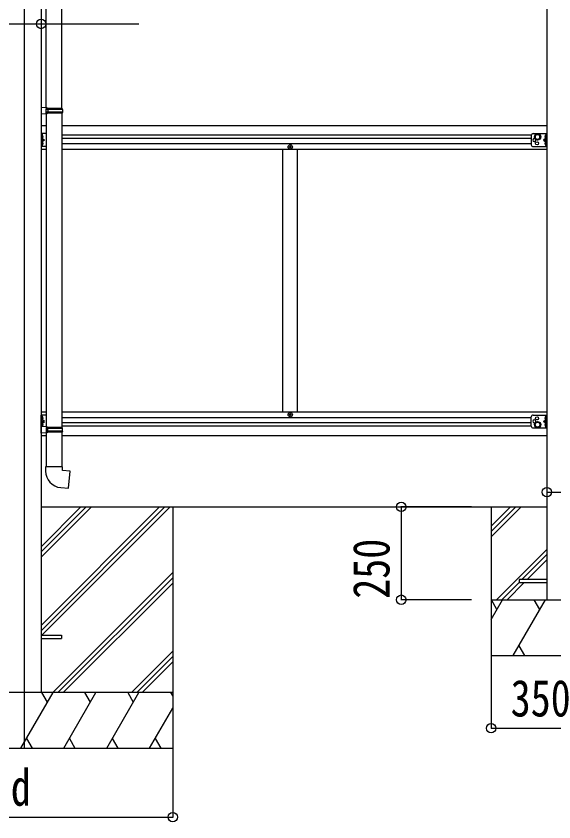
# Model space of a CAD drawing. Units: millimetres, scale not verified. Extents: x -12615 to 12615, y -8910 to 8910.
# Drawn here: x -3898 to -2451, y -5930 to -3760 of the extents above; entities that cross this region are included whole.
import ezdxf
from ezdxf.enums import TextEntityAlignment as Align

# ---------------------------------------------------------------- set-up
doc = ezdxf.new("R2010")
doc.units = ezdxf.units.MM
doc.header["$LTSCALE"] = 40
for name, color, linetype in [('0-3_YKK_12', 2, 'Continuous'), ('0-4_YKK_13', 4, 'Continuous'), ('0-5_YKK_A1', 4, 'Continuous'), ('0-6_YKK_D', 6, 'Continuous')]:
    doc.layers.add(name, color=color, linetype=linetype)
doc.styles.add('ＭＳ ゴシック', font='')
doc.styles.get('ＭＳ ゴシック').set_extended_font_data('MS Gothic')

msp = doc.modelspace()

# ---------------------------------------------------------------- linework, layer by layer
at = {"layer": '0-3_YKK_12'}
msp.add_line((-3876.49, -2557.21), (-3876.49, -5731.61), dxfattribs=at)
at = {"layer": '0-4_YKK_13'}
for p, q in [((-3817.29, -4006.24), (-3817.29, -3164.1)), ((-3775.29, -4008.79), (-3775.29, -3161.54)), ((-3815.29, -4006.29), (-3831.29, -4005.82)), ((-3831.29, -4005.82), (-3831.29, -4023.77)), ((-3815.29, -4008.29), (-3817.29, -4008.29)), ((-3774.29, -4008.79), (-3817.29, -4008.79)), ((-3773.29, -4010.79), (-3817.29, -4010.79)), ((-3815.29, -4008.29), (-3815.29, -4006.29)), ((-3812.82, -4010.79), (-3812.39, -4008.79)), ((-3773.29, -4010.79), (-3774.29, -4008.79)), ((-3773.29, -4010.79), (-3773.29, -4018.79)), ((-3815.29, -4023.29), (-3831.29, -4023.77)), ((-3773.29, -4018.79), (-3817.29, -4018.79)), ((-3774.29, -4020.79), (-3817.29, -4020.79)), ((-3817.29, -4023.35), (-3817.29, -4865.49)), ((-3815.29, -4023.29), (-3815.29, -4021.29)), ((-3775.29, -4020.79), (-3775.29, -4868.05)), ((-3773.29, -4018.79), (-3774.29, -4020.79)), ((-3831.29, -4076.12), (-3831.29, -4111.12)), ((-3817.29, -4076.12), (-3831.29, -4076.12)), ((-3828.79, -4076.12), (-3828.79, -4111.12)), ((-2506.49, -4076.12), (-2469.49, -4076.12)), ((-2471.99, -4076.12), (-2471.99, -4111.12)), ((-2469.49, -4076.12), (-2469.49, -4111.12)), ((-3828.29, -4080.62), (-3828.79, -4080.7)), ((-3828.79, -4093.62), (-3821.79, -4093.62)), ((-3828.29, -4098.62), (-3828.79, -4098.7)), ((-3828.29, -4080.62), (-3827.49, -4080.76)), ((-3828.29, -4088.62), (-3827.49, -4088.47)), ((-3828.29, -4098.62), (-3827.49, -4098.76)), ((-2511.49, -4081.12), (-2511.49, -4106.12)), ((-2471.99, -4093.62), (-2478.99, -4093.62)), ((-2472.49, -4080.62), (-2473.3, -4080.76)), ((-2472.49, -4088.62), (-2473.3, -4088.47)), ((-2472.49, -4098.62), (-2473.3, -4098.76)), ((-2472.49, -4080.62), (-2471.99, -4080.7)), ((-2472.49, -4098.62), (-2471.99, -4098.7)), ((-3817.29, -4111.12), (-3831.29, -4111.12)), ((-3828.29, -4106.62), (-3827.49, -4106.47)), ((-3161.99, -4112.62), (-3162.99, -4112.62)), ((-2506.49, -4111.12), (-2469.49, -4111.12)), ((-2472.49, -4106.62), (-2473.3, -4106.47)), ((-3831.29, -4869.12), (-3831.29, -4834.12)), ((-3817.29, -4834.12), (-3831.29, -4834.12)), ((-3828.79, -4865.15), (-3828.79, -4834.12)), ((-3828.29, -4838.62), (-3827.49, -4838.76)), ((-3161.99, -4832.62), (-3162.99, -4832.62)), ((-2511.49, -4864.12), (-2511.49, -4839.12)), ((-2506.49, -4834.12), (-2469.49, -4834.12)), ((-2472.49, -4838.62), (-2473.3, -4838.76)), ((-2471.99, -4869.12), (-2471.99, -4834.12)), ((-2469.49, -4869.12), (-2469.49, -4834.12)), ((-3828.29, -4846.62), (-3828.79, -4846.53)), ((-3828.79, -4851.62), (-3821.79, -4851.62)), ((-3828.29, -4846.62), (-3827.49, -4846.47)), ((-3828.29, -4856.62), (-3827.49, -4856.76)), ((-2471.99, -4851.62), (-2478.99, -4851.62)), ((-2472.49, -4846.62), (-2473.3, -4846.47)), ((-2472.49, -4856.62), (-2473.3, -4856.76)), ((-2472.49, -4846.62), (-2471.99, -4846.53)), ((-3815.29, -4865.55), (-3831.29, -4865.08)), ((-3831.29, -4883.02), (-3831.29, -4865.08)), ((-3815.29, -4882.55), (-3831.29, -4883.02)), ((-3828.29, -4864.62), (-3828.79, -4864.53)), ((-3828.29, -4864.62), (-3827.49, -4864.47)), ((-3774.29, -4868.05), (-3817.29, -4868.05)), ((-3773.29, -4870.05), (-3817.29, -4870.05)), ((-3773.29, -4878.05), (-3817.29, -4878.05)), ((-3774.29, -4880.05), (-3817.29, -4880.05)), ((-3815.29, -4880.55), (-3817.29, -4880.55)), ((-3817.29, -4882.61), (-3817.29, -4974.05)), ((-3815.29, -4865.55), (-3815.29, -4867.55)), ((-3815.29, -4880.55), (-3815.29, -4882.55)), ((-3812.82, -4878.05), (-3812.39, -4880.05)), ((-3775.29, -4880.05), (-3775.29, -4974.05)), ((-3773.29, -4870.05), (-3774.29, -4868.05)), ((-3773.29, -4878.05), (-3774.29, -4880.05)), ((-3773.29, -4878.05), (-3773.29, -4870.05)), ((-2506.49, -4869.12), (-2469.49, -4869.12)), ((-2472.49, -4864.62), (-2473.3, -4864.47)), ((-2472.49, -4864.62), (-2471.99, -4864.53)), ((-3773.29, -4974.05), (-3819.29, -4974.05)), ((-3819.29, -4974.05), (-3819.29, -4984.96)), ((-3773.29, -4984.05), (-3773.29, -4974.05)), ((-2469.49, -5277.61), (-2544.49, -5277.61)), ((-3831.29, -5427.11), (-3776.49, -5427.11)), ((-3831.29, -5436.11), (-3776.49, -5436.11)), ((-3776.49, -5427.11), (-3776.49, -5436.11))]:
    msp.add_line(p, q, dxfattribs=at)
for points in [[(-3815.29, -4021.29), (-3817.29, -4021.29), (-3817.29, -4008.29)], [(-3812.82, -4010.79), (-3812.82, -4018.79), (-3812.39, -4020.79)], [(-3829.18, -4084.62), (-3828.55, -4083.43), (-3826.32, -4082.32)], [(-3829.18, -4084.62), (-3828.55, -4085.8), (-3826.32, -4086.92)], [(-3829.18, -4102.62), (-3828.55, -4101.43), (-3826.32, -4100.32)], [(-3828.29, -4080.62), (-3828.29, -4088.62), (-3828.79, -4088.53), (-3828.79, -4080.7)], [(-3828.79, -4088.62), (-3821.79, -4093.62), (-3828.79, -4098.62)], [(-3828.29, -4098.62), (-3828.29, -4106.62), (-3828.79, -4106.53), (-3828.79, -4098.7)], [(-2471.99, -4088.62), (-2478.99, -4093.62), (-2471.99, -4098.62)], [(-2471.61, -4084.62), (-2472.24, -4083.43), (-2474.47, -4082.32)], [(-2471.61, -4084.62), (-2472.24, -4085.8), (-2474.47, -4086.92)], [(-2471.61, -4102.62), (-2472.24, -4101.43), (-2474.47, -4100.32)], [(-2472.49, -4080.62), (-2472.49, -4088.62), (-2471.99, -4088.53), (-2471.99, -4080.7)], [(-2472.49, -4098.62), (-2472.49, -4106.62), (-2471.99, -4106.53), (-2471.99, -4098.7)], [(-3829.18, -4102.62), (-3828.55, -4103.8), (-3826.32, -4104.92)], [(-3162.99, -4112.62), (-3162.99, -4111.62), (-3161.99, -4111.62)], [(-3160.99, -4110.62), (-3160.99, -4109.62), (-3159.99, -4109.62), (-3159.99, -4110.62)], [(-3159.99, -4113.62), (-3159.99, -4114.62), (-3160.99, -4114.62), (-3160.99, -4113.62)], [(-3158.99, -4111.62), (-3157.99, -4111.62), (-3157.99, -4112.62), (-3158.99, -4112.62)], [(-2471.61, -4102.62), (-2472.24, -4103.8), (-2474.47, -4104.92)], [(-3828.29, -4846.62), (-3828.29, -4838.62), (-3828.79, -4838.7), (-3828.79, -4846.53)], [(-3162.99, -4832.62), (-3162.99, -4833.62), (-3161.99, -4833.62)], [(-3159.99, -4831.62), (-3159.99, -4830.62), (-3160.99, -4830.62), (-3160.99, -4831.62)], [(-3160.99, -4834.62), (-3160.99, -4835.62), (-3159.99, -4835.62), (-3159.99, -4834.62)], [(-3158.99, -4833.62), (-3157.99, -4833.62), (-3157.99, -4832.62), (-3158.99, -4832.62)], [(-2472.49, -4846.62), (-2472.49, -4838.62), (-2471.99, -4838.7), (-2471.99, -4846.53)], [(-3829.18, -4842.62), (-3828.55, -4841.43), (-3826.32, -4840.32)], [(-3829.18, -4842.62), (-3828.55, -4843.8), (-3826.32, -4844.92)], [(-3829.18, -4860.62), (-3828.55, -4859.43), (-3826.32, -4858.32)], [(-3829.18, -4860.62), (-3828.55, -4861.8), (-3826.32, -4862.92)], [(-3828.79, -4856.62), (-3821.79, -4851.62), (-3828.79, -4846.62)], [(-3828.29, -4864.62), (-3828.29, -4856.62), (-3828.79, -4856.7), (-3828.79, -4864.53)], [(-2471.99, -4856.62), (-2478.99, -4851.62), (-2471.99, -4846.62)], [(-2471.61, -4842.62), (-2472.24, -4841.43), (-2474.47, -4840.32)], [(-2471.61, -4842.62), (-2472.24, -4843.8), (-2474.47, -4844.92)], [(-2471.61, -4860.62), (-2472.24, -4859.43), (-2474.47, -4858.32)], [(-2471.61, -4860.62), (-2472.24, -4861.8), (-2474.47, -4862.92)], [(-2472.49, -4864.62), (-2472.49, -4856.62), (-2471.99, -4856.7), (-2471.99, -4864.53)], [(-3815.29, -4867.55), (-3817.29, -4867.55), (-3817.29, -4880.55)], [(-3812.82, -4878.05), (-3812.82, -4870.05), (-3812.39, -4868.05)], [(-3778.22, -5029.79), (-3757.38, -5031.61), (-3753.37, -4985.79), (-3773.29, -4984.05)], [(-2544.49, -5277.61), (-2544.49, -5285.61), (-2469.49, -5285.61)]]:
    msp.add_lwpolyline(points, dxfattribs=at)
for points in [[(-2494.49, -4092.62), (-2487.99, -4088.87), (-2487.99, -4081.36), (-2494.49, -4077.61), (-2500.99, -4081.36), (-2500.99, -4088.87)], [(-2494.49, -4852.61), (-2487.99, -4856.36), (-2487.99, -4863.87), (-2494.49, -4867.62), (-2500.99, -4863.87), (-2500.99, -4856.36)]]:
    msp.add_lwpolyline(points, close=True, dxfattribs=at)
for centre, radius in [((-2494.49, -4085.12), 8.5), ((-2494.49, -4085.12), 7.5), ((-2494.49, -4085.12), 6.5), ((-2495.99, -4102.12), 4.25), ((-3160.49, -4112.12), 5.9), ((-3160.49, -4833.12), 5.9), ((-2495.99, -4843.12), 4.25), ((-2494.49, -4860.12), 8.5), ((-2494.49, -4860.12), 7.5), ((-2494.49, -4860.12), 6.5)]:
    msp.add_circle(centre, radius, dxfattribs=at)
for centre, radius, start, end in [((-2506.49, -4081.12), 5, 90, 180), ((-3827.65, -4081.64), 0.9, 32.05588, 80), ((-3827.65, -4087.59), 0.9, 280, 327.94412), ((-3827.65, -4099.64), 0.9, 32.05588, 80), ((-3832.39, -4084.62), 6.5, 327.94412, 32.05588), ((-3832.39, -4102.62), 6.5, 327.94412, 32.05588), ((-2502.99, -4093.62), 4.25, 72.87654, 17.11996), ((-2468.39, -4084.62), 6.5, 147.94412, 212.05588), ((-2468.39, -4102.62), 6.5, 147.94412, 212.05588), ((-2473.14, -4081.64), 0.9, 100, 147.94412), ((-2473.14, -4087.59), 0.9, 212.05588, 260), ((-2473.14, -4099.64), 0.9, 100, 147.94412), ((-3827.65, -4105.59), 0.9, 280, 327.94412), ((-3161.99, -4110.62), 1, 270, 0), ((-3161.99, -4113.62), 1, 0, 90), ((-3158.99, -4110.62), 1, 180, 270), ((-3158.99, -4113.62), 1, 90, 180), ((-2506.49, -4106.12), 5, 180, 270), ((-2473.14, -4105.59), 0.9, 212.05588, 260), ((-3827.65, -4839.64), 0.9, 32.05588, 80), ((-3832.39, -4842.62), 6.5, 327.94412, 32.05588), ((-3161.99, -4831.62), 1, 270, 0), ((-3161.99, -4834.62), 1, 0, 90), ((-3158.99, -4831.62), 1, 180, 270), ((-3158.99, -4834.62), 1, 90, 180), ((-2506.49, -4839.12), 5, 90, 180), ((-2468.39, -4842.62), 6.5, 147.94412, 212.05588), ((-2473.14, -4839.64), 0.9, 100, 147.94412), ((-3827.65, -4845.59), 0.9, 280, 327.94412), ((-3827.65, -4857.64), 0.9, 32.05588, 80), ((-3832.39, -4860.62), 6.5, 327.94412, 32.05588), ((-2502.99, -4851.62), 4.25, 342.88004, 287.12346), ((-2468.39, -4860.62), 6.5, 147.94412, 212.05588), ((-2473.14, -4845.59), 0.9, 212.05588, 260), ((-2473.14, -4857.64), 0.9, 100, 147.94412), ((-3827.65, -4863.59), 0.9, 280, 327.94412), ((-2506.49, -4864.12), 5, 180, 270), ((-2473.14, -4863.59), 0.9, 212.05588, 260), ((-3774.29, -4984.96), 45, 180, 265)]:
    msp.add_arc(centre, radius, start, end, dxfattribs=at)
at = {"layer": '0-5_YKK_A1'}
for p, q in [((-3831.29, -2952.61), (-3831.29, -5581.61)), ((-2469.49, -2968.61), (-2469.49, -5331.62)), ((-3831.29, -4054.62), (-3817.29, -4054.62)), ((-3775.29, -4054.62), (-2469.49, -4054.62)), ((-2511.47, -4080.62), (-3775.29, -4080.62)), ((-2511.49, -4089.62), (-3775.29, -4089.62)), ((-3817.29, -4118.62), (-3831.29, -4118.62)), ((-3775.29, -4103.12), (-2511.49, -4103.12)), ((-2469.49, -4118.62), (-3775.29, -4118.62)), ((-3180.49, -4826.62), (-3180.49, -4118.62)), ((-3140.49, -4826.62), (-3140.49, -4118.62)), ((-3817.29, -4826.62), (-3831.29, -4826.62)), ((-2469.49, -4826.62), (-3775.29, -4826.62)), ((-2511.49, -4842.12), (-3775.29, -4842.12)), ((-2511.49, -4855.62), (-3775.29, -4855.62)), ((-2511.47, -4864.62), (-3775.29, -4864.62)), ((-3817.29, -4890.62), (-3831.29, -4890.62)), ((-2469.49, -4890.62), (-3775.29, -4890.62)), ((-3831.49, -5401.09), (-3512.02, -5081.61)), ((-3831.49, -5415.23), (-3497.87, -5081.61)), ((-3831.49, -5217.24), (-3695.86, -5081.61)), ((-3831.49, -5203.1), (-3710.01, -5081.61)), ((-3831.49, -5188.96), (-3724.15, -5081.61)), ((-3831.29, -5081.61), (-2469.49, -5081.61)), ((-3829.23, -5427.11), (-3483.73, -5081.61)), ((-3476.69, -5081.61), (-3476.69, -5731.61)), ((-2619.49, -5081.62), (-2619.49, -5481.62)), ((-2619.49, -5133.96), (-2567.15, -5081.62)), ((-2619.49, -5148.11), (-2553, -5081.62)), ((-2619.49, -5162.25), (-2538.86, -5081.62)), ((-2605.02, -5331.62), (-2469.49, -5196.09)), ((-2536.87, -5277.62), (-2469.49, -5210.24)), ((-2522.73, -5277.62), (-2469.49, -5224.38)), ((-3799.89, -5581.61), (-3476.69, -5258.43)), ((-3785.74, -5581.61), (-3476.69, -5272.57)), ((-3771.6, -5581.61), (-3476.69, -5286.71)), ((-2590.87, -5331.62), (-2544.49, -5285.24)), ((-2576.73, -5331.62), (-2530.73, -5285.62)), ((-2619.49, -5384.73), (-2588.83, -5331.61)), ((-2619.49, -5331.62), (-2269.49, -5331.62)), ((-2603.83, -5357.6), (-2618.83, -5331.62)), ((-2559.96, -5481.61), (-2473.36, -5331.61)), ((-2488.36, -5357.6), (-2503.36, -5331.62)), ((-2544.96, -5455.64), (-2529.96, -5481.61)), ((-3587.75, -5581.61), (-3476.69, -5470.56)), ((-3573.61, -5581.61), (-3476.69, -5484.7)), ((-2619.49, -5481.62), (-2269.49, -5481.62)), ((-3559.47, -5581.61), (-3476.69, -5498.84)), ((-3476.69, -5581.61), (-4276.69, -5581.61)), ((-3885.54, -5731.61), (-3798.94, -5581.61)), ((-3813.94, -5607.6), (-3828.94, -5581.61)), ((-3770.07, -5731.61), (-3683.47, -5581.61)), ((-3698.47, -5607.6), (-3713.47, -5581.61)), ((-3654.6, -5731.61), (-3567.99, -5581.61)), ((-3598, -5581.61), (-3583, -5607.6)), ((-3482.53, -5581.61), (-3476.69, -5591.71)), ((-3539.13, -5731.61), (-3476.69, -5623.48)), ((-3870.54, -5705.63), (-3855.54, -5731.61)), ((-3755.07, -5705.63), (-3740.07, -5731.61)), ((-3639.6, -5705.64), (-3624.6, -5731.61)), ((-3524.13, -5705.64), (-3509.13, -5731.61)), ((-4276.69, -5731.61), (-3476.69, -5731.61))]:
    msp.add_line(p, q, dxfattribs=at)
at = {"layer": '0-6_YKK_D'}
for p, q in [((-2469.49, -5002.67), (-2469.49, -5042.91)), ((-2672.49, -5081.62), (-2862.46, -5081.62)), ((-2861.46, -5081.62), (-2861.46, -5331.62)), ((-2672.49, -5331.62), (-2862.46, -5331.62)), ((-2619.49, -5482.62), (-2619.49, -5678.89)), ((-2619.49, -5677.89), (-2269.49, -5677.89)), ((-3476.69, -5717.4), (-3476.69, -5918.33)), ((-4276.69, -5917.33), (-3476.69, -5917.33))]:
    msp.add_line(p, q, dxfattribs=at)
for points in [[(-3921.69, -3780.75), (-3831.29, -3780.75), (-3568.29, -3780.75)], [(-2469.49, -5041.91), (-2419.49, -5041.91), (-2206.09, -5041.91)]]:
    msp.add_lwpolyline(points, dxfattribs=at)
for centre in [(-3831.29, -3780.75), (-2469.49, -5041.91), (-2861.46, -5081.62), (-2861.46, -5331.62), (-2619.49, -5677.89), (-3476.69, -5917.33)]:
    msp.add_circle(centre, 12.75, dxfattribs=at)

# ---------------------------------------------------------------- texts
at = {"layer": '0-6_YKK_D', "style": 'ＭＳ ゴシック', "width": 0.8}
msp.add_text('250', height=98.97, rotation=90, dxfattribs=at).set_placement((-2863.46, -5329.02), align=Align.BOTTOM_LEFT)
for s, p in [('350', (-2566.89, -5675.89)), ('d', (-3912.69, -5916.03))]:
    msp.add_text(s, height=98.97, dxfattribs=at).set_placement(p, align=Align.BOTTOM_LEFT)

doc.saveas('drawing.dxf')
